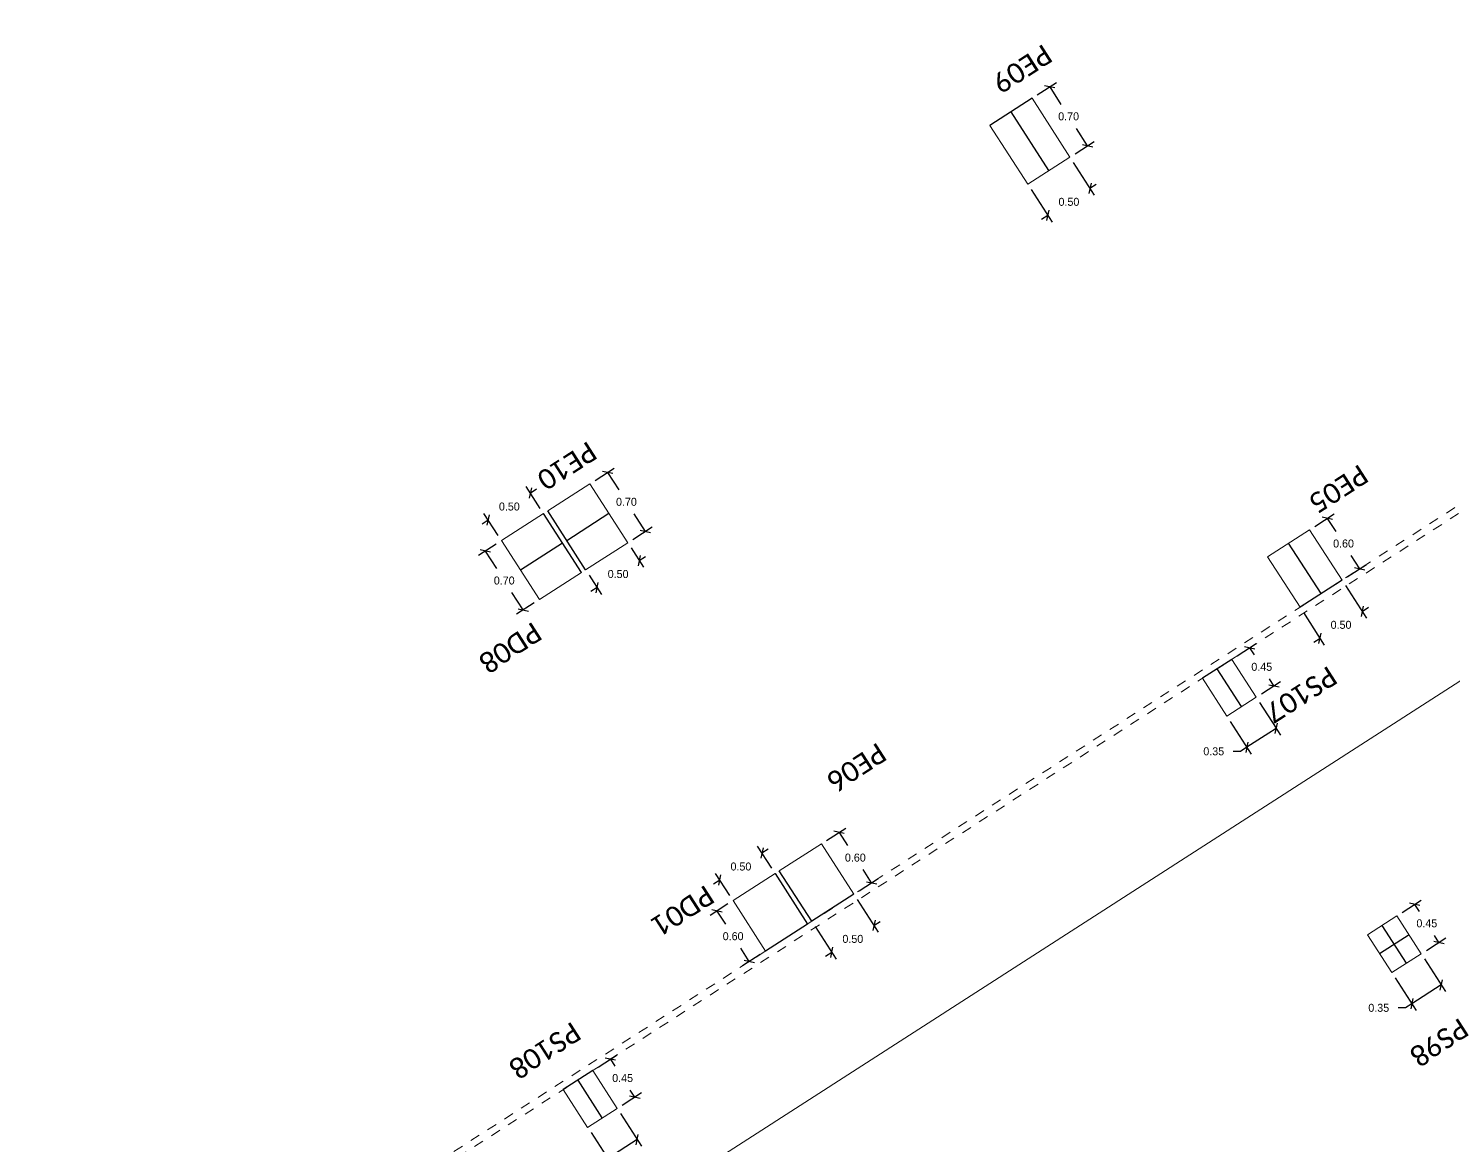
# Model space of a CAD drawing. Header units: metres. Extents: x 448 to 592, y 494 to 631.
# Drawn here: x 492.28 to 506.53, y 574.95 to 586.12 of the extents above; entities that cross this region are included whole.
import ezdxf

# ---------------------------------------------------------------- set-up
doc = ezdxf.new("R2010")
doc.units = ezdxf.units.M
doc.linetypes.add('Trazo general', pattern=[0.001875, 0.00125, -0.000625])
for name, color, linetype, lineweight, true_color in [('0-AR-TXT-1', 5, 'Continuous', 5, 0x0000ff), ('00-AUX-6', 5, 'Trazo general', 5, 0x0000ff), ('00-AUX-7', 7, 'Continuous', 25, 0xff8000)]:
    doc.layers.add(name, color=color, linetype=linetype, lineweight=lineweight, true_color=true_color)
for name, color, linetype, lineweight in [('1-AR-PILARES', 7, 'Continuous', 5), ('1-AR-VISTA', 7, 'Continuous', 5), ('SECC_COTAS', 255, 'Continuous', 9)]:
    doc.layers.add(name, color=color, linetype=linetype, lineweight=lineweight)
doc.styles.add('Calibri', font='calibri.ttf', dxfattribs={"height": 0.2})
doc.dimstyles.get("Standard").update_dxf_attribs({"dimtxt": 0.18, "dimasz": 0.18, "dimexe": 0.18, "dimexo": 0.0625, "dimgap": 0.09, "dimtad": 0, "dimtih": 1, "dimtoh": 1, "dimzin": 0, "dimdsep": 46, "dimtxsty": 'Standard', "dimcen": 0.09, "dimadec": 0, "dimazin": 0, "dimtfac": 1, "dimtdec": 4, "dimtofl": 0, "dimtmove": 0, "dimatfit": 3, "dimfxl": 1, "dimtolj": 1, "dimtzin": 0, "dimarcsym": 0})

# ---------------------------------------------------------------- blocks, each defined once
blk = doc.blocks.new('_Oblique')
at = {"color": 0, "linetype": 'ByBlock', "lineweight": -2}
blk.add_line((-0.5, -0.5), (0.5, 0.5), dxfattribs=at)
blk = doc.blocks.new('*D555')
at = {"layer": 'Defpoints', "color": 0, "transparency": 16777216}
for p in [(498.163, 575.316), (497.869, 575.127), (498.07, 574.816)]:
    blk.add_point(p, dxfattribs=at)
at = {"layer": 'SECC_COTAS', "color": 0, "lineweight": -2, "transparency": 16777216}
for p, q in [((498.197, 575.264), (498.407, 574.938)), ((497.903, 575.075), (498.113, 574.748)), ((498.364, 575.005), (498.07, 574.816)), ((498.006, 574.775), (497.931, 574.775)), ((498.07, 574.816), (498.006, 574.775))]:
    blk.add_line(p, q, dxfattribs=at)
at = {"layer": 'SECC_COTAS', "color": 0, "lineweight": -2, "transparency": 16777216, "xscale": 0.075, "yscale": 0.075, "zscale": 0.075}
for p, rotation in [((498.364, 575.005), 32.75532756632018), ((498.07, 574.816), 212.7553275663202)]:
    blk.add_blockref('_Oblique', p, dxfattribs=dict(at, rotation=rotation))
at = {"layer": 'SECC_COTAS', "color": 0, "transparency": 16777216, "insert": (497.738, 574.775), "char_height": 0.08, "attachment_point": 5}
blk.add_mtext('\\A1;0.35', dxfattribs=at)
blk = doc.blocks.new('*D556')
at = {"layer": 'Defpoints', "color": 0, "transparency": 16777216}
for p in [(498.097, 575.809), (497.92, 575.695), (498.163, 575.316)]:
    blk.add_point(p, dxfattribs=at)
at = {"layer": 'SECC_COTAS', "color": 0, "lineweight": -2, "transparency": 16777216}
for p, q in [((497.973, 575.729), (498.164, 575.852)), ((498.097, 575.809), (498.142, 575.74)), ((498.216, 575.35), (498.408, 575.474)), ((498.341, 575.43), (498.296, 575.5))]:
    blk.add_line(p, q, dxfattribs=at)
at = {"layer": 'SECC_COTAS', "color": 0, "lineweight": -2, "transparency": 16777216, "xscale": 0.075, "yscale": 0.075, "zscale": 0.075}
for p, rotation in [((498.097, 575.809), 122.7553275663438), ((498.341, 575.43), 302.7553275663438)]:
    blk.add_blockref('_Oblique', p, dxfattribs=dict(at, rotation=rotation))
at = {"layer": 'SECC_COTAS', "color": 0, "transparency": 16777216, "insert": (498.219, 575.62), "char_height": 0.08, "attachment_point": 5}
blk.add_mtext('\\A1;0.45', dxfattribs=at)
blk = doc.blocks.new('*D557')
at = {"layer": 'Defpoints', "color": 0, "transparency": 16777216}
for p in [(500.531, 577.458), (500.111, 577.188), (500.311, 576.876)]:
    blk.add_point(p, dxfattribs=at)
at = {"layer": 'SECC_COTAS', "color": 0, "lineweight": -2, "transparency": 16777216}
for p, q in [((500.565, 577.406), (500.775, 577.079)), ((500.145, 577.135), (500.354, 576.809)), ((500.732, 577.147), (500.795, 577.187)), ((500.311, 576.876), (500.248, 576.836))]:
    blk.add_line(p, q, dxfattribs=at)
at = {"layer": 'SECC_COTAS', "color": 0, "lineweight": -2, "transparency": 16777216, "xscale": 0.075, "yscale": 0.075, "zscale": 0.075}
for p, rotation in [((500.732, 577.147), 212.7553275710534), ((500.311, 576.876), 32.7553275710535)]:
    blk.add_blockref('_Oblique', p, dxfattribs=dict(at, rotation=rotation))
at = {"layer": 'SECC_COTAS', "color": 0, "transparency": 16777216, "insert": (500.521, 577.011), "char_height": 0.08, "attachment_point": 5}
blk.add_mtext('\\A1;0.50', dxfattribs=at)
blk = doc.blocks.new('*D558')
at = {"layer": 'Defpoints', "color": 0, "transparency": 16777216}
for p in [(500.384, 578.077), (500.207, 577.963), (500.531, 577.458)]:
    blk.add_point(p, dxfattribs=at)
at = {"layer": 'SECC_COTAS', "color": 0, "lineweight": -2, "transparency": 16777216}
for p, q in [((500.259, 577.996), (500.451, 578.12)), ((500.384, 578.077), (500.469, 577.944)), ((500.708, 577.572), (500.623, 577.704)), ((500.584, 577.492), (500.776, 577.615))]:
    blk.add_line(p, q, dxfattribs=at)
at = {"layer": 'SECC_COTAS', "color": 0, "lineweight": -2, "transparency": 16777216, "xscale": 0.075, "yscale": 0.075, "zscale": 0.075}
for p, rotation in [((500.384, 578.077), 122.7553275663605), ((500.708, 577.572), 302.7553275663605)]:
    blk.add_blockref('_Oblique', p, dxfattribs=dict(at, rotation=rotation))
at = {"layer": 'SECC_COTAS', "color": 0, "transparency": 16777216, "insert": (500.546, 577.824), "char_height": 0.08, "attachment_point": 5}
blk.add_mtext('\\A1;0.60', dxfattribs=at)
blk = doc.blocks.new('*D559')
at = {"layer": 'Defpoints', "color": 0, "transparency": 16777216}
for p in [(498.27, 580.973), (497.849, 580.703), (497.964, 580.525)]:
    blk.add_point(p, dxfattribs=at)
at = {"layer": 'SECC_COTAS', "color": 0, "lineweight": -2, "transparency": 16777216}
for p, q in [((498.303, 580.921), (498.428, 580.728)), ((498.384, 580.795), (498.447, 580.836)), ((497.883, 580.65), (498.007, 580.457)), ((497.964, 580.525), (497.901, 580.484))]:
    blk.add_line(p, q, dxfattribs=at)
at = {"layer": 'SECC_COTAS', "color": 0, "lineweight": -2, "transparency": 16777216, "xscale": 0.075, "yscale": 0.075, "zscale": 0.075}
for p, rotation in [((498.384, 580.795), 212.7553275710534), ((497.964, 580.525), 32.7553275710535)]:
    blk.add_blockref('_Oblique', p, dxfattribs=dict(at, rotation=rotation))
at = {"layer": 'SECC_COTAS', "color": 0, "transparency": 16777216, "insert": (498.174, 580.66), "char_height": 0.08, "attachment_point": 5}
blk.add_mtext('\\A1;0.50', dxfattribs=at)
blk = doc.blocks.new('*D560')
at = {"layer": 'Defpoints', "color": 0, "transparency": 16777216}
for p in [(497.891, 581.562), (498.068, 581.676), (498.27, 580.973)]:
    blk.add_point(p, dxfattribs=at)
at = {"layer": 'SECC_COTAS', "color": 0, "lineweight": -2, "transparency": 16777216}
for p, q in [((497.943, 581.596), (498.135, 581.719)), ((498.068, 581.676), (498.18, 581.502)), ((498.447, 581.087), (498.335, 581.262)), ((498.322, 581.007), (498.514, 581.131))]:
    blk.add_line(p, q, dxfattribs=at)
at = {"layer": 'SECC_COTAS', "color": 0, "lineweight": -2, "transparency": 16777216, "xscale": 0.075, "yscale": 0.075, "zscale": 0.075}
for p, rotation in [((498.068, 581.676), 122.7553275663509), ((498.447, 581.087), 302.7553275663509)]:
    blk.add_blockref('_Oblique', p, dxfattribs=dict(at, rotation=rotation))
at = {"layer": 'SECC_COTAS', "color": 0, "transparency": 16777216, "insert": (498.257, 581.382), "char_height": 0.08, "attachment_point": 5}
blk.add_mtext('\\A1;0.70', dxfattribs=at)
blk = doc.blocks.new('*D569')
at = {"layer": 'Defpoints', "color": 0, "transparency": 16777216}
for p in [(502.692, 584.829), (502.271, 584.559), (502.472, 584.247)]:
    blk.add_point(p, dxfattribs=at)
at = {"layer": 'SECC_COTAS', "color": 0, "lineweight": -2, "transparency": 16777216}
for p, q in [((502.726, 584.776), (502.935, 584.45)), ((502.892, 584.518), (502.955, 584.558)), ((502.305, 584.506), (502.515, 584.18)), ((502.472, 584.247), (502.408, 584.207))]:
    blk.add_line(p, q, dxfattribs=at)
at = {"layer": 'SECC_COTAS', "color": 0, "lineweight": -2, "transparency": 16777216, "xscale": 0.075, "yscale": 0.075, "zscale": 0.075}
for p, rotation in [((502.892, 584.518), 212.7553275710534), ((502.472, 584.247), 32.7553275710535)]:
    blk.add_blockref('_Oblique', p, dxfattribs=dict(at, rotation=rotation))
at = {"layer": 'SECC_COTAS', "color": 0, "transparency": 16777216, "insert": (502.682, 584.382), "char_height": 0.08, "attachment_point": 5}
blk.add_mtext('\\A1;0.50', dxfattribs=at)
blk = doc.blocks.new('*D570')
at = {"layer": 'Defpoints', "color": 0, "transparency": 16777216}
for p in [(502.49, 585.532), (502.313, 585.418), (502.692, 584.829)]:
    blk.add_point(p, dxfattribs=at)
at = {"layer": 'SECC_COTAS', "color": 0, "lineweight": -2, "transparency": 16777216}
for p, q in [((502.366, 585.452), (502.557, 585.575)), ((502.49, 585.532), (502.602, 585.357)), ((502.869, 584.943), (502.757, 585.117)), ((502.744, 584.863), (502.936, 584.986))]:
    blk.add_line(p, q, dxfattribs=at)
at = {"layer": 'SECC_COTAS', "color": 0, "lineweight": -2, "transparency": 16777216, "xscale": 0.075, "yscale": 0.075, "zscale": 0.075}
for p, rotation in [((502.49, 585.532), 122.7553275663587), ((502.869, 584.943), 302.7553275663587)]:
    blk.add_blockref('_Oblique', p, dxfattribs=dict(at, rotation=rotation))
at = {"layer": 'SECC_COTAS', "color": 0, "transparency": 16777216, "insert": (502.679, 585.237), "char_height": 0.08, "attachment_point": 5}
blk.add_mtext('\\A1;0.70', dxfattribs=at)
blk = doc.blocks.new('*D571')
at = {"layer": 'Defpoints', "color": 0, "transparency": 16777216}
for p in [(505.413, 580.599), (504.993, 580.328), (505.193, 580.017)]:
    blk.add_point(p, dxfattribs=at)
at = {"layer": 'SECC_COTAS', "color": 0, "lineweight": -2, "transparency": 16777216}
for p, q in [((505.447, 580.546), (505.657, 580.22)), ((505.027, 580.276), (505.236, 579.95)), ((505.614, 580.287), (505.677, 580.328)), ((505.193, 580.017), (505.13, 579.976))]:
    blk.add_line(p, q, dxfattribs=at)
at = {"layer": 'SECC_COTAS', "color": 0, "lineweight": -2, "transparency": 16777216, "xscale": 0.075, "yscale": 0.075, "zscale": 0.075}
for p, rotation in [((505.614, 580.287), 212.7553275710534), ((505.193, 580.017), 32.7553275710535)]:
    blk.add_blockref('_Oblique', p, dxfattribs=dict(at, rotation=rotation))
at = {"layer": 'SECC_COTAS', "color": 0, "transparency": 16777216, "insert": (505.403, 580.152), "char_height": 0.08, "attachment_point": 5}
blk.add_mtext('\\A1;0.50', dxfattribs=at)
blk = doc.blocks.new('*D572')
at = {"layer": 'Defpoints', "color": 0, "transparency": 16777216}
for p in [(505.266, 581.217), (505.089, 581.103), (505.413, 580.599)]:
    blk.add_point(p, dxfattribs=at)
at = {"layer": 'SECC_COTAS', "color": 0, "lineweight": -2, "transparency": 16777216}
for p, q in [((505.141, 581.137), (505.333, 581.261)), ((505.266, 581.217), (505.351, 581.085)), ((505.59, 580.713), (505.505, 580.845)), ((505.466, 580.633), (505.658, 580.756))]:
    blk.add_line(p, q, dxfattribs=at)
at = {"layer": 'SECC_COTAS', "color": 0, "lineweight": -2, "transparency": 16777216, "xscale": 0.075, "yscale": 0.075, "zscale": 0.075}
for p, rotation in [((505.266, 581.217), 122.7553275663605), ((505.59, 580.713), 302.7553275663605)]:
    blk.add_blockref('_Oblique', p, dxfattribs=dict(at, rotation=rotation))
at = {"layer": 'SECC_COTAS', "color": 0, "transparency": 16777216, "insert": (505.428, 580.965), "char_height": 0.08, "attachment_point": 5}
blk.add_mtext('\\A1;0.60', dxfattribs=at)
blk = doc.blocks.new('*D573')
at = {"layer": 'Defpoints', "color": 0, "transparency": 16777216}
for p in [(504.555, 579.428), (504.261, 579.239), (504.461, 578.928)]:
    blk.add_point(p, dxfattribs=at)
at = {"layer": 'SECC_COTAS', "color": 0, "lineweight": -2, "transparency": 16777216}
for p, q in [((504.589, 579.376), (504.799, 579.05)), ((504.294, 579.187), (504.504, 578.86)), ((504.755, 579.117), (504.461, 578.928)), ((504.398, 578.887), (504.323, 578.887)), ((504.461, 578.928), (504.398, 578.887))]:
    blk.add_line(p, q, dxfattribs=at)
at = {"layer": 'SECC_COTAS', "color": 0, "lineweight": -2, "transparency": 16777216, "xscale": 0.075, "yscale": 0.075, "zscale": 0.075}
for p, rotation in [((504.755, 579.117), 32.75532756635656), ((504.461, 578.928), 212.7553275663566)]:
    blk.add_blockref('_Oblique', p, dxfattribs=dict(at, rotation=rotation))
at = {"layer": 'SECC_COTAS', "color": 0, "transparency": 16777216, "insert": (504.13, 578.887), "char_height": 0.08, "attachment_point": 5}
blk.add_mtext('\\A1;0.35', dxfattribs=at)
blk = doc.blocks.new('*D574')
at = {"layer": 'Defpoints', "color": 0, "transparency": 16777216}
for p in [(504.489, 579.921), (504.312, 579.807), (504.555, 579.428)]:
    blk.add_point(p, dxfattribs=at)
at = {"layer": 'SECC_COTAS', "color": 0, "lineweight": -2, "transparency": 16777216}
for p, q in [((504.364, 579.841), (504.556, 579.964)), ((504.489, 579.921), (504.533, 579.852)), ((504.608, 579.462), (504.799, 579.586)), ((504.732, 579.542), (504.688, 579.612))]:
    blk.add_line(p, q, dxfattribs=at)
at = {"layer": 'SECC_COTAS', "color": 0, "lineweight": -2, "transparency": 16777216, "xscale": 0.075, "yscale": 0.075, "zscale": 0.075}
for p, rotation in [((504.489, 579.921), 122.7553275663521), ((504.732, 579.542), 302.7553275663522)]:
    blk.add_blockref('_Oblique', p, dxfattribs=dict(at, rotation=rotation))
at = {"layer": 'SECC_COTAS', "color": 0, "transparency": 16777216, "insert": (504.61, 579.732), "char_height": 0.08, "attachment_point": 5}
blk.add_mtext('\\A1;0.45', dxfattribs=at)
blk = doc.blocks.new('*D611')
at = {"layer": 'Defpoints', "color": 0, "transparency": 16777216}
for p in [(497.428, 581.265), (496.876, 581.2), (497.008, 580.994)]:
    blk.add_point(p, dxfattribs=at)
at = {"layer": 'SECC_COTAS', "color": 0, "lineweight": -2, "transparency": 16777216}
for p, q in [((497.395, 581.317), (497.253, 581.537)), ((497.296, 581.47), (497.359, 581.511)), ((496.974, 581.047), (496.832, 581.267)), ((496.876, 581.2), (496.813, 581.159))]:
    blk.add_line(p, q, dxfattribs=at)
at = {"layer": 'SECC_COTAS', "color": 0, "lineweight": -2, "transparency": 16777216, "xscale": 0.075, "yscale": 0.075, "zscale": 0.075}
for p, rotation in [((497.296, 581.47), 212.7553275710534), ((496.876, 581.2), 32.7553275710535)]:
    blk.add_blockref('_Oblique', p, dxfattribs=dict(at, rotation=rotation))
at = {"layer": 'SECC_COTAS', "color": 0, "transparency": 16777216, "insert": (497.086, 581.335), "char_height": 0.08, "attachment_point": 5}
blk.add_mtext('\\A1;0.50', dxfattribs=at)
blk = doc.blocks.new('*D612')
at = {"layer": 'Defpoints', "color": 0, "transparency": 16777216}
for p in [(497.008, 580.994), (496.846, 580.89), (497.387, 580.405)]:
    blk.add_point(p, dxfattribs=at)
at = {"layer": 'SECC_COTAS', "color": 0, "lineweight": -2, "transparency": 16777216}
for p, q in [((496.955, 580.96), (496.779, 580.846)), ((496.846, 580.89), (496.958, 580.715)), ((497.225, 580.301), (497.112, 580.475)), ((497.334, 580.371), (497.157, 580.258))]:
    blk.add_line(p, q, dxfattribs=at)
at = {"layer": 'SECC_COTAS', "color": 0, "lineweight": -2, "transparency": 16777216, "xscale": 0.075, "yscale": 0.075, "zscale": 0.075}
for p, rotation in [((496.846, 580.89), 122.7553275663498), ((497.225, 580.301), 302.7553275663498)]:
    blk.add_blockref('_Oblique', p, dxfattribs=dict(at, rotation=rotation))
at = {"layer": 'SECC_COTAS', "color": 0, "transparency": 16777216, "insert": (497.035, 580.595), "char_height": 0.08, "attachment_point": 5}
blk.add_mtext('\\A1;0.70', dxfattribs=at)
blk = doc.blocks.new('*D617')
at = {"layer": 'Defpoints', "color": 0, "transparency": 16777216}
for p in [(499.191, 577.6), (499.744, 577.665), (499.324, 577.395)]:
    blk.add_point(p, dxfattribs=at)
at = {"layer": 'SECC_COTAS', "color": 0, "lineweight": -2, "transparency": 16777216}
for p, q in [((499.71, 577.718), (499.569, 577.938)), ((499.612, 577.871), (499.675, 577.911)), ((499.191, 577.6), (499.128, 577.56)), ((499.29, 577.447), (499.148, 577.667))]:
    blk.add_line(p, q, dxfattribs=at)
at = {"layer": 'SECC_COTAS', "color": 0, "lineweight": -2, "transparency": 16777216, "xscale": 0.075, "yscale": 0.075, "zscale": 0.075}
for p, rotation in [((499.612, 577.871), 212.7553275710534), ((499.191, 577.6), 32.7553275710535)]:
    blk.add_blockref('_Oblique', p, dxfattribs=dict(at, rotation=rotation))
at = {"layer": 'SECC_COTAS', "color": 0, "transparency": 16777216, "insert": (499.402, 577.735), "char_height": 0.08, "attachment_point": 5}
blk.add_mtext('\\A1;0.50', dxfattribs=at)
blk = doc.blocks.new('*D618')
at = {"layer": 'Defpoints', "color": 0, "transparency": 16777216}
for p in [(499.162, 577.29), (499.324, 577.395), (499.648, 576.89)]:
    blk.add_point(p, dxfattribs=at)
at = {"layer": 'SECC_COTAS', "color": 0, "lineweight": -2, "transparency": 16777216}
for p, q in [((499.271, 577.361), (499.094, 577.247)), ((499.162, 577.29), (499.247, 577.158)), ((499.486, 576.786), (499.401, 576.918)), ((499.596, 576.856), (499.419, 576.742))]:
    blk.add_line(p, q, dxfattribs=at)
at = {"layer": 'SECC_COTAS', "color": 0, "lineweight": -2, "transparency": 16777216, "xscale": 0.075, "yscale": 0.075, "zscale": 0.075}
for p, rotation in [((499.162, 577.29), 122.7553275663644), ((499.486, 576.786), 302.7553275663644)]:
    blk.add_blockref('_Oblique', p, dxfattribs=dict(at, rotation=rotation))
at = {"layer": 'SECC_COTAS', "color": 0, "transparency": 16777216, "insert": (499.324, 577.038), "char_height": 0.08, "attachment_point": 5}
blk.add_mtext('\\A1;0.60', dxfattribs=at)
blk = doc.blocks.new('*D623')
at = {"layer": 'Defpoints', "color": 0, "transparency": 16777216}
for p in [(506.205, 576.863), (505.911, 576.674), (506.111, 576.363)]:
    blk.add_point(p, dxfattribs=at)
at = {"layer": 'SECC_COTAS', "color": 0, "lineweight": -2, "transparency": 16777216}
for p, q in [((506.239, 576.811), (506.449, 576.485)), ((505.945, 576.621), (506.155, 576.295)), ((506.406, 576.552), (506.111, 576.363)), ((506.048, 576.322), (505.973, 576.322)), ((506.111, 576.363), (506.048, 576.322))]:
    blk.add_line(p, q, dxfattribs=at)
at = {"layer": 'SECC_COTAS', "color": 0, "lineweight": -2, "transparency": 16777216, "xscale": 0.075, "yscale": 0.075, "zscale": 0.075}
for p, rotation in [((506.406, 576.552), 32.75532757308318), ((506.111, 576.363), 212.7553275730831)]:
    blk.add_blockref('_Oblique', p, dxfattribs=dict(at, rotation=rotation))
at = {"layer": 'SECC_COTAS', "color": 0, "transparency": 16777216, "insert": (505.78, 576.322), "char_height": 0.08, "attachment_point": 5}
blk.add_mtext('\\A1;0.35', dxfattribs=at)
blk = doc.blocks.new('*D624')
at = {"layer": 'Defpoints', "color": 0, "transparency": 16777216}
for p in [(506.139, 577.356), (505.962, 577.242), (506.205, 576.863)]:
    blk.add_point(p, dxfattribs=at)
at = {"layer": 'SECC_COTAS', "color": 0, "lineweight": -2, "transparency": 16777216}
for p, q in [((506.014, 577.276), (506.206, 577.399)), ((506.139, 577.356), (506.183, 577.287)), ((506.258, 576.897), (506.45, 577.021)), ((506.382, 576.977), (506.338, 577.047))]:
    blk.add_line(p, q, dxfattribs=at)
at = {"layer": 'SECC_COTAS', "color": 0, "lineweight": -2, "transparency": 16777216, "xscale": 0.075, "yscale": 0.075, "zscale": 0.075}
for p, rotation in [((506.139, 577.356), 122.7553275663548), ((506.382, 576.977), 302.7553275663548)]:
    blk.add_blockref('_Oblique', p, dxfattribs=dict(at, rotation=rotation))
at = {"layer": 'SECC_COTAS', "color": 0, "transparency": 16777216, "insert": (506.261, 577.167), "char_height": 0.08, "attachment_point": 5}
blk.add_mtext('\\A1;0.45', dxfattribs=at)

msp = doc.modelspace()

# ---------------------------------------------------------------- linework, layer by layer
at = {"layer": '00-AUX-6'}
for p, q in [((529.415, 596.041), (479.889, 564.178)), ((529.453, 595.982), (479.986, 564.157))]:
    msp.add_line(p, q, dxfattribs=at)
at = {"layer": '00-AUX-7', "color": 1}
for p, q in [((502.313, 585.418), (501.892, 585.147)), ((502.481, 584.694), (502.103, 585.282)), ((497.807, 580.676), (497.428, 581.265)), ((497.849, 580.703), (497.47, 581.292)), ((497.66, 580.997), (498.08, 581.268)), ((497.618, 580.97), (497.197, 580.7)), ((505.203, 580.464), (504.878, 580.968)), ((505.413, 580.599), (504.993, 580.328)), ((504.312, 579.807), (504.017, 579.618)), ((504.408, 579.334), (504.164, 579.712)), ((500.111, 577.188), (499.786, 577.692)), ((499.744, 577.665), (500.069, 577.16)), ((500.531, 577.458), (500.111, 577.188)), ((500.069, 577.16), (499.648, 576.89)), ((506.058, 576.769), (505.815, 577.147)), ((506.083, 577.053), (505.789, 576.863)), ((497.92, 575.695), (497.626, 575.506)), ((498.016, 575.222), (497.773, 575.6))]:
    msp.add_line(p, q, dxfattribs=at)
at = {"layer": '1-AR-PILARES'}
for p, q in [((502.313, 585.418), (501.892, 585.147)), ((502.692, 584.829), (502.313, 585.418)), ((501.892, 585.147), (502.271, 584.559)), ((502.271, 584.559), (502.692, 584.829)), ((497.891, 581.562), (497.47, 581.292)), ((498.27, 580.973), (497.891, 581.562)), ((497.428, 581.265), (497.008, 580.994)), ((497.807, 580.676), (497.428, 581.265)), ((497.47, 581.292), (497.849, 580.703)), ((497.008, 580.994), (497.387, 580.405)), ((497.849, 580.703), (498.27, 580.973)), ((505.089, 581.103), (504.668, 580.833)), ((505.413, 580.599), (505.089, 581.103)), ((504.668, 580.833), (504.993, 580.328)), ((497.387, 580.405), (497.807, 580.676)), ((504.993, 580.328), (505.413, 580.599)), ((504.312, 579.807), (504.017, 579.618)), ((504.555, 579.428), (504.312, 579.807)), ((504.017, 579.618), (504.261, 579.239)), ((504.261, 579.239), (504.555, 579.428)), ((500.207, 577.963), (499.786, 577.692)), ((500.531, 577.458), (500.207, 577.963)), ((499.786, 577.692), (500.111, 577.188)), ((499.744, 577.665), (499.324, 577.395)), ((500.069, 577.16), (499.744, 577.665)), ((500.111, 577.188), (500.531, 577.458)), ((499.324, 577.395), (499.648, 576.89)), ((499.648, 576.89), (500.069, 577.16)), ((505.962, 577.242), (505.667, 577.052)), ((506.205, 576.863), (505.962, 577.242)), ((505.667, 577.052), (505.911, 576.674)), ((505.911, 576.674), (506.205, 576.863)), ((497.92, 575.695), (497.626, 575.506)), ((498.163, 575.316), (497.92, 575.695)), ((497.626, 575.506), (497.869, 575.127)), ((497.869, 575.127), (498.163, 575.316))]:
    msp.add_line(p, q, dxfattribs=at)
at = {"layer": '1-AR-VISTA'}
msp.add_line((482.633, 564.175), (535.454, 598.158), dxfattribs=at)

# ---------------------------------------------------------------- dimensions: what is measured, and where the dimension line sits
at = {"layer": 'SECC_COTAS'}
for p1, p2, distance, picture, middle in [((502.692, 584.829), (502.271, 584.559), 0.37, '*D569', (502.682, 584.382)), ((498.27, 580.973), (497.849, 580.703), 0.212, '*D559', (498.174, 580.66)), ((505.413, 580.599), (504.993, 580.328), 0.37, '*D571', (505.403, 580.152)), ((500.531, 577.458), (500.207, 577.963), -0.211, '*D558', (500.546, 577.824)), ((500.531, 577.458), (500.111, 577.188), 0.37, '*D557', (500.521, 577.011)), ((506.205, 576.863), (505.962, 577.242), -0.211, '*D624', (506.261, 577.167)), ((498.163, 575.316), (497.869, 575.127), 0.37, '*D555', (497.738, 574.775))]:
    dim = msp.add_aligned_dim(p1=p1, p2=p2, distance=distance, dimstyle='Standard', override={"dimtxt": 0.08, "dimasz": 0.075, "dimexe": 0.08, "dimgap": 0.08, "dimblk1": 'Oblique', "dimblk2": 'Oblique', "dimsah": 1}, dxfattribs=at)
    dim.commit()
    dim.dimension.update_dxf_attribs({"geometry": picture, "text_midpoint": middle})

# ---------------------------------------------------------------- next in the draw order: texts
at = {"layer": '0-AR-TXT-1', "color": 3, "char_height": 0.2, "width": 0.79367, "attachment_point": 1, "rotation": 212.7553, "style": 'Calibri', "bg_fill": 3, "box_fill_scale": 1.25, "bg_fill_color": 256, "bg_fill_true_color": 13158600, "bg_fill_transparency": 0}
for s, insert in [('PE09', (502.535, 585.798)), ('PE10', (497.982, 581.827)), ('PE05', (505.696, 581.596)), ('PD08', (497.431, 580.02)), ('PS107', (505.385, 579.58)), ('PE06', (500.878, 578.813)), ('PD01', (499.156, 577.389)), ('PS98', (506.699, 576.06)), ('PS108', (497.823, 576.022))]:
    msp.add_mtext(s, dxfattribs=dict(at, insert=insert))

# ---------------------------------------------------------------- next in the draw order: dimensions: what is measured, and where the dimension line sits
at = {"layer": 'SECC_COTAS'}
for p1, p2, distance, picture, middle in [((502.692, 584.829), (502.313, 585.418), -0.211, '*D570', (502.679, 585.237)), ((498.27, 580.973), (497.891, 581.562), -0.211, '*D560', (498.257, 581.382)), ((497.428, 581.265), (497.008, 580.994), -0.244, '*D611', (497.086, 581.335)), ((505.413, 580.599), (505.089, 581.103), -0.211, '*D572', (505.428, 580.965)), ((497.387, 580.405), (497.008, 580.994), 0.193, '*D612', (497.035, 580.595)), ((504.555, 579.428), (504.312, 579.807), -0.211, '*D574', (504.61, 579.732)), ((504.555, 579.428), (504.261, 579.239), 0.37, '*D573', (504.13, 578.887)), ((499.744, 577.665), (499.324, 577.395), -0.244, '*D617', (499.402, 577.735)), ((499.648, 576.89), (499.324, 577.395), 0.193, '*D618', (499.324, 577.038)), ((506.205, 576.863), (505.911, 576.674), 0.37, '*D623', (505.78, 576.322)), ((498.163, 575.316), (497.92, 575.695), -0.211, '*D556', (498.219, 575.62))]:
    dim = msp.add_aligned_dim(p1=p1, p2=p2, distance=distance, dimstyle='Standard', override={"dimtxt": 0.08, "dimasz": 0.075, "dimexe": 0.08, "dimgap": 0.08, "dimblk1": 'Oblique', "dimblk2": 'Oblique', "dimsah": 1}, dxfattribs=at)
    dim.commit()
    dim.dimension.update_dxf_attribs({"geometry": picture, "text_midpoint": middle})

doc.saveas('drawing.dxf')
